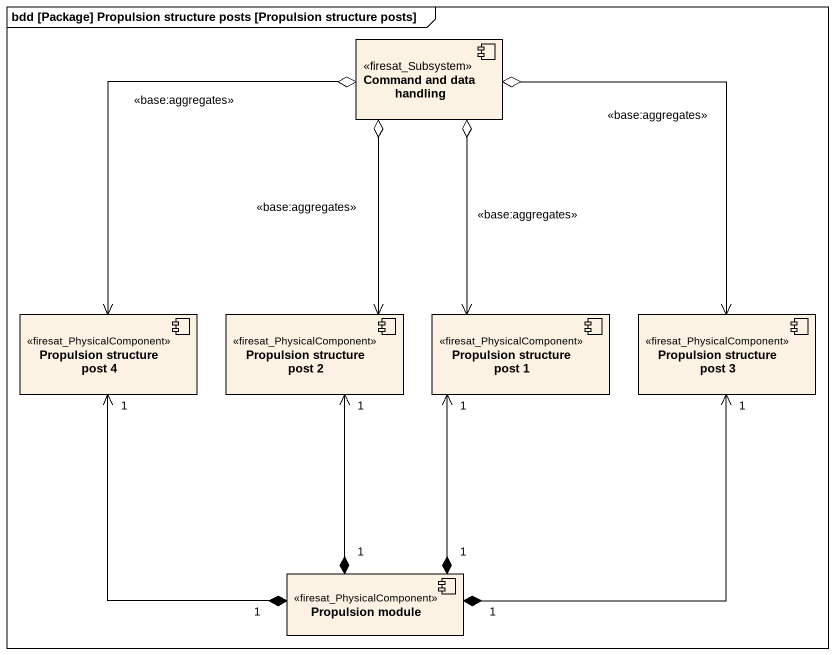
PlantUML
@startuml
mainframe bdd [Package] Propulsion structure posts [Propulsion structure posts]
component "Command and data handling" as Command_and_data_handling <<firesat_Subsystem>>
component "Propulsion structure post 4" as Propulsion_structure_post_4 <<firesat_PhysicalComponent>>
component "Propulsion structure post 2" as Propulsion_structure_post_2 <<firesat_PhysicalComponent>>
component "Propulsion structure post 1" as Propulsion_structure_post_1 <<firesat_PhysicalComponent>>
component "Propulsion structure post 3" as Propulsion_structure_post_3 <<firesat_PhysicalComponent>>
component "Propulsion module" as Propulsion_module <<firesat_PhysicalComponent>>
Command_and_data_handling o--> Propulsion_structure_post_4 : <<base:aggregates>>
Command_and_data_handling o--> Propulsion_structure_post_2 : <<base:aggregates>>
Command_and_data_handling o--> Propulsion_structure_post_1 : <<base:aggregates>>
Command_and_data_handling o--> Propulsion_structure_post_3 : <<base:aggregates>>
Propulsion_module "1" *-up-> "1" Propulsion_structure_post_4
Propulsion_module "1" *-up-> "1" Propulsion_structure_post_2
Propulsion_module "1" *-up-> "1" Propulsion_structure_post_1
Propulsion_module "1" *-up-> "1" Propulsion_structure_post_3
@enduml
